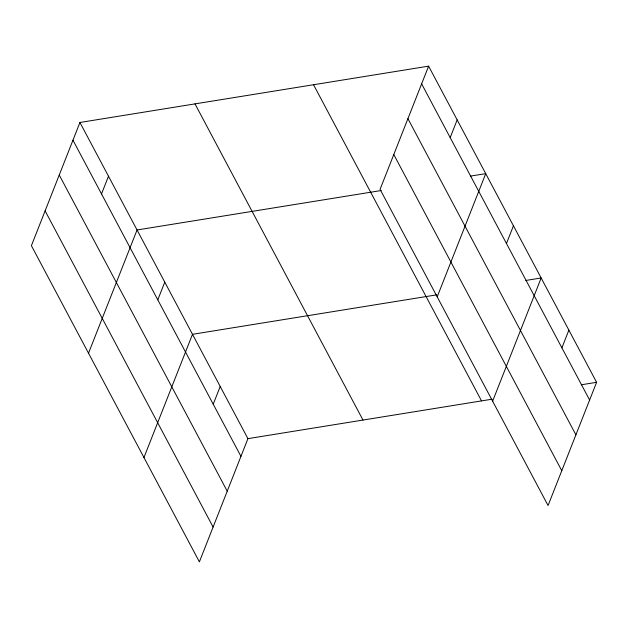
<?xml version="1.0" encoding="UTF-8"?>
<svg xmlns="http://www.w3.org/2000/svg" width="628" height="628" viewBox="0 0 628 628"><rect width="100%" height="100%" fill="white"/><g stroke="black" fill="none" stroke-linecap="round" stroke-linejoin="round"><path stroke-width="0.94" d="M79.937 122.476L31.4 245.689L199.39 561.856L247.927 438.65L79.937 122.476L428.61 66.144L596.6 382.311L548.063 505.524L380.073 189.35L428.61 66.144M101.516 193.934L108.495 176.225M88.517 353.187L137.053 229.974L381.212 190.527M157.793 299.854L164.772 282.145M143.953 457.522L192.49 334.308L436.648 294.862M213.23 404.189L220.208 386.479M450.19 137.603L457.168 119.893M437.19 296.848L485.727 173.642L470.388 176.115M506.466 243.523L513.445 225.805M492.627 401.19L541.163 277.976L525.824 280.457M561.903 347.857L568.882 330.147M247.927 438.65L492.085 399.196M581.261 384.791L596.6 382.311M421.631 83.854L589.621 400.02M407.917 118.668L575.907 434.835M393.787 154.535L561.777 470.71M313.545 84.733L481.535 400.899M194.994 103.887L362.984 420.054M72.958 140.185L240.948 456.36M59.244 175L227.234 491.175M45.114 210.875L213.104 527.041"/></g></svg>
